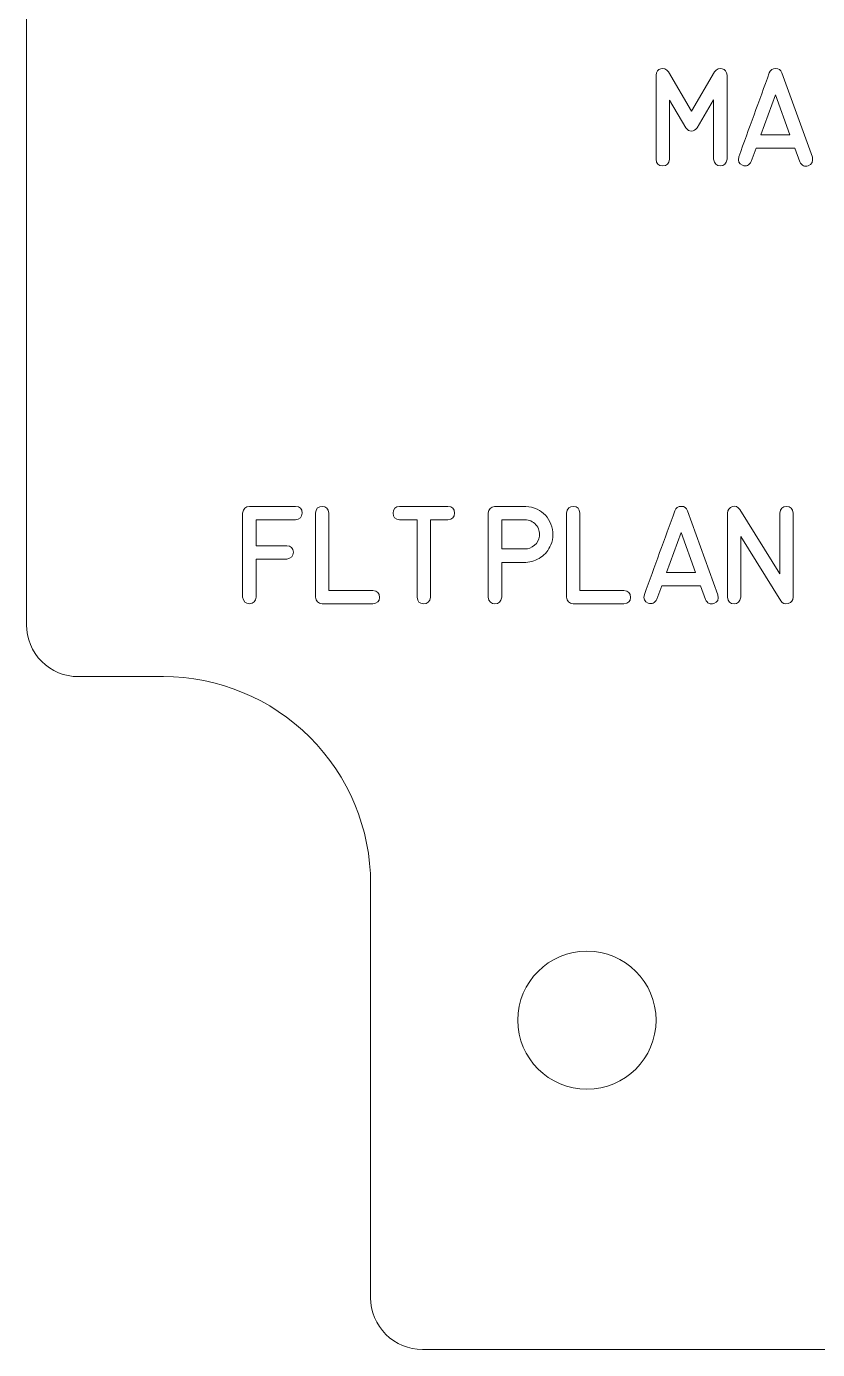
# Model space of a CAD drawing. Header units: millimetres. Extents: x -77 to 69, y -94 to 121.
# Drawn here: x -75.8 to -52.9, y 56.24 to 94.55 of the extents above; entities that cross this region are included whole.
import ezdxf

# ---------------------------------------------------------------- set-up
doc = ezdxf.new("R2010")
doc.units = ezdxf.units.MM
doc.header["$MEASUREMENT"] = 0
doc.layers.add('Cut', color=7, linetype='Continuous')
doc.layers.add('Engrave', color=7, linetype='Continuous', plot=False)

msp = doc.modelspace()

# ---------------------------------------------------------------- linework, layer by layer
at = {"layer": 'Cut', "color": 250, "lineweight": 9}
msp.add_ellipse((-59.577, 65.7758), major_axis=(0, 2), ratio=1, dxfattribs=at)
at = {"layer": 'Cut', "lineweight": 9}
msp.add_open_spline([(58.6855, 119.8133), (58.6853, 120.2114), (58.5269, 120.5931), (58.2452, 120.8744), (58.2452, 120.8744), (57.9636, 121.1557), (57.5836, 121.3136), (57.1855, 121.3133), (57.1855, 121.3133), (57.1855, 121.3133), (-64.3395, 121.3133), (-64.3395, 121.3133), (-64.3395, 121.3133), (-64.7375, 121.3131), (-65.1192, 121.1547), (-65.4005, 120.873), (-65.4005, 120.873), (-65.6818, 120.5914), (-65.8397, 120.2114), (-65.8395, 119.8133), (-65.8395, 119.8133), (-65.8395, 119.8133), (-65.8395, 107.8258), (-65.8395, 107.8258), (-65.8395, 107.8258), (-65.8385, 106.2355), (-66.4692, 104.71), (-67.593, 103.5848), (-67.593, 103.5848), (-68.7168, 102.4595), (-70.2492, 101.8268), (-71.8395, 101.8258), (-71.8395, 101.8258), (-71.8395, 101.8258), (-74.302, 101.8258), (-74.302, 101.8258), (-74.302, 101.8258), (-74.7, 101.8256), (-75.0817, 101.6672), (-75.363, 101.3855), (-75.363, 101.3855), (-75.6443, 101.1039), (-75.8022, 100.7239), (-75.802, 100.3258), (-75.802, 100.3258), (-75.802, 100.3258), (-75.802, 77.2258), (-75.802, 77.2258), (-75.802, 77.2258), (-75.8017, 76.8277), (-75.6433, 76.4461), (-75.3617, 76.1648), (-75.3617, 76.1648), (-75.08, 75.8835), (-74.7, 75.7256), (-74.302, 75.7258), (-74.302, 75.7258), (-74.302, 75.7258), (-71.8395, 75.7258), (-71.8395, 75.7258), (-71.8395, 75.7258), (-70.2492, 75.7268), (-68.7236, 75.0961), (-67.5984, 73.9723), (-67.5984, 73.9723), (-66.4732, 72.8485), (-65.8405, 71.3161), (-65.8395, 69.7258), (-65.8395, 69.7258), (-65.8395, 69.7258), (-65.8395, 57.7383), (-65.8395, 57.7383), (-65.8395, 57.7383), (-65.8392, 57.3402), (-65.6808, 56.9586), (-65.3992, 56.6773), (-65.3992, 56.6773), (-65.1175, 56.396), (-64.7375, 56.2381), (-64.3395, 56.2383), (-64.3395, 56.2383), (-64.3395, 56.2383), (57.1855, 56.2383), (57.1855, 56.2383), (57.1855, 56.2383), (57.5836, 56.2386), (57.9653, 56.397), (58.2466, 56.6786), (58.2466, 56.6786), (58.5279, 56.9603), (58.6858, 57.3402), (58.6855, 57.7383), (58.6855, 57.7383), (58.6855, 57.7383), (58.6855, 69.7258), (58.6855, 69.7258), (58.6855, 69.7258), (58.6845, 71.3161), (59.3153, 72.8417), (60.4391, 73.9669), (60.4391, 73.9669), (61.5629, 75.0921), (63.0952, 75.7248), (64.6855, 75.7258), (64.6855, 75.7258), (64.6855, 75.7258), (67.148, 75.7258), (67.148, 75.7258), (67.148, 75.7258), (67.5461, 75.7261), (67.9278, 75.8845), (68.2091, 76.1661), (68.2091, 76.1661), (68.4904, 76.4478), (68.6483, 76.8277), (68.648, 77.2258), (68.648, 77.2258), (68.648, 77.2258), (68.648, 100.3258), (68.648, 100.3258), (68.648, 100.3258), (68.6478, 100.7239), (68.4894, 101.1056), (68.2077, 101.3869), (68.2077, 101.3869), (67.9261, 101.6682), (67.5461, 101.8261), (67.148, 101.8258), (67.148, 101.8258), (67.148, 101.8258), (64.6855, 101.8258), (64.6855, 101.8258), (64.6855, 101.8258), (63.0952, 101.8248), (61.5697, 102.4556), (60.4445, 103.5794), (60.4445, 103.5794), (59.3192, 104.7032), (58.6865, 106.2355), (58.6855, 107.8258), (58.6855, 107.8258), (58.6855, 107.8258), (58.6855, 119.8133), (58.6855, 119.8133)], degree=3, knots=[0, 0, 0, 0, 0.027027, 0.027027, 0.027027, 0.027027, 0.0540541, 0.0540541, 0.0540541, 0.0540541, 0.0810811, 0.0810811, 0.0810811, 0.0810811, 0.1081081, 0.1081081, 0.1081081, 0.1081081, 0.1351351, 0.1351351, 0.1351351, 0.1351351, 0.1621622, 0.1621622, 0.1621622, 0.1621622, 0.1891892, 0.1891892, 0.1891892, 0.1891892, 0.2162162, 0.2162162, 0.2162162, 0.2162162, 0.2432432, 0.2432432, 0.2432432, 0.2432432, 0.2702703, 0.2702703, 0.2702703, 0.2702703, 0.2972973, 0.2972973, 0.2972973, 0.2972973, 0.3243243, 0.3243243, 0.3243243, 0.3243243, 0.3513514, 0.3513514, 0.3513514, 0.3513514, 0.3783784, 0.3783784, 0.3783784, 0.3783784, 0.4054054, 0.4054054, 0.4054054, 0.4054054, 0.4324324, 0.4324324, 0.4324324, 0.4324324, 0.4594595, 0.4594595, 0.4594595, 0.4594595, 0.4864865, 0.4864865, 0.4864865, 0.4864865, 0.5135135, 0.5135135, 0.5135135, 0.5135135, 0.5405405, 0.5405405, 0.5405405, 0.5405405, 0.5675676, 0.5675676, 0.5675676, 0.5675676, 0.5945946, 0.5945946, 0.5945946, 0.5945946, 0.6216216, 0.6216216, 0.6216216, 0.6216216, 0.6486486, 0.6486486, 0.6486486, 0.6486486, 0.6756757, 0.6756757, 0.6756757, 0.6756757, 0.7027027, 0.7027027, 0.7027027, 0.7027027, 0.7297297, 0.7297297, 0.7297297, 0.7297297, 0.7567568, 0.7567568, 0.7567568, 0.7567568, 0.7837838, 0.7837838, 0.7837838, 0.7837838, 0.8108108, 0.8108108, 0.8108108, 0.8108108, 0.8378378, 0.8378378, 0.8378378, 0.8378378, 0.8648649, 0.8648649, 0.8648649, 0.8648649, 0.8918919, 0.8918919, 0.8918919, 0.8918919, 0.9189189, 0.9189189, 0.9189189, 0.9189189, 0.9459459, 0.9459459, 0.9459459, 0.9459459, 1, 1, 1, 1], dxfattribs=at)
at = {"layer": 'Engrave', "color": 240, "lineweight": 9}
for points, knots in [([(-55.5224, 90.7072), (-55.5427, 90.5787), (-55.6076, 90.5143), (-55.7172, 90.5148), (-55.7172, 90.5148), (-55.8272, 90.5152), (-55.8917, 90.5797), (-55.911, 90.7072), (-55.911, 90.7072), (-55.911, 90.7072), (-55.911, 92.4282), (-55.911, 92.4282), (-55.911, 92.4282), (-55.911, 92.4282), (-56.3837, 91.6197), (-56.3837, 91.6197), (-56.3837, 91.6197), (-56.434, 91.559), (-56.4905, 91.527), (-56.5525, 91.5242), (-56.5525, 91.5242), (-56.6146, 91.5218), (-56.6697, 91.5533), (-56.7186, 91.6197), (-56.7186, 91.6197), (-56.7186, 91.6197), (-57.1885, 92.4245), (-57.1885, 92.4245), (-57.1885, 92.4245), (-57.1885, 92.4245), (-57.1871, 90.7072), (-57.1871, 90.7072), (-57.1871, 90.7072), (-57.2016, 90.5797), (-57.268, 90.5157), (-57.386, 90.5162), (-57.386, 90.5162), (-57.5041, 90.5167), (-57.5676, 90.5806), (-57.577, 90.7072), (-57.577, 90.7072), (-57.577, 90.7072), (-57.577, 93.1408), (-57.577, 93.1408), (-57.577, 93.1408), (-57.5695, 93.2467), (-57.5234, 93.3097), (-57.4378, 93.3304), (-57.4378, 93.3304), (-57.3522, 93.3511), (-57.2778, 93.3219), (-57.2143, 93.2429), (-57.2143, 93.2429), (-57.2143, 93.2429), (-56.5516, 92.1032), (-56.5516, 92.1032), (-56.5516, 92.1032), (-56.5516, 92.1032), (-55.8818, 93.2429), (-55.8818, 93.2429), (-55.8818, 93.2429), (-55.8188, 93.3219), (-55.7449, 93.3506), (-55.6607, 93.3294), (-55.6607, 93.3294), (-55.577, 93.3083), (-55.5304, 93.2457), (-55.5224, 93.1408), (-55.5224, 93.1408), (-55.5224, 93.1408), (-55.5224, 90.7072), (-55.5224, 90.7072)], [0, 0, 0, 0, 0.0526316, 0.0526316, 0.0526316, 0.0526316, 0.1052632, 0.1052632, 0.1052632, 0.1052632, 0.1578947, 0.1578947, 0.1578947, 0.1578947, 0.2105263, 0.2105263, 0.2105263, 0.2105263, 0.2631579, 0.2631579, 0.2631579, 0.2631579, 0.3157895, 0.3157895, 0.3157895, 0.3157895, 0.3684211, 0.3684211, 0.3684211, 0.3684211, 0.4210526, 0.4210526, 0.4210526, 0.4210526, 0.4736842, 0.4736842, 0.4736842, 0.4736842, 0.5263158, 0.5263158, 0.5263158, 0.5263158, 0.5789474, 0.5789474, 0.5789474, 0.5789474, 0.6315789, 0.6315789, 0.6315789, 0.6315789, 0.6842105, 0.6842105, 0.6842105, 0.6842105, 0.7368421, 0.7368421, 0.7368421, 0.7368421, 0.7894737, 0.7894737, 0.7894737, 0.7894737, 0.8421053, 0.8421053, 0.8421053, 0.8421053, 0.8947368, 0.8947368, 0.8947368, 0.8947368, 1, 1, 1, 1]), ([(-55.1819, 90.7801), (-55.0352, 91.1855), (-54.8879, 91.5905), (-54.7407, 91.995), (-54.7407, 91.995), (-54.593, 92.3995), (-54.4453, 92.8045), (-54.2976, 93.2095), (-54.2976, 93.2095), (-54.2671, 93.2932), (-54.2069, 93.3356), (-54.117, 93.3365), (-54.117, 93.3365), (-54.0267, 93.3374), (-53.966, 93.2951), (-53.935, 93.2095), (-53.935, 93.2095), (-53.935, 93.2095), (-53.0516, 90.7735), (-53.0516, 90.7735), (-53.0516, 90.7735), (-53.0244, 90.6437), (-53.0639, 90.5604), (-53.1702, 90.5228), (-53.1702, 90.5228), (-53.2769, 90.4847), (-53.3588, 90.5237), (-53.4171, 90.6385), (-53.4171, 90.6385), (-53.4171, 90.6385), (-53.5587, 91.0326), (-53.5587, 91.0326), (-53.5587, 91.0326), (-53.5587, 91.0326), (-54.6819, 91.0326), (-54.6819, 91.0326), (-54.6819, 91.0326), (-54.6819, 91.0326), (-54.8197, 90.6479), (-54.8197, 90.6479), (-54.8197, 90.6479), (-54.8785, 90.5322), (-54.9623, 90.4945), (-55.0704, 90.5345), (-55.0704, 90.5345), (-55.1791, 90.574), (-55.2163, 90.6564), (-55.1819, 90.7801)], [0, 0, 0, 0, 0.0769231, 0.0769231, 0.0769231, 0.0769231, 0.1538462, 0.1538462, 0.1538462, 0.1538462, 0.2307692, 0.2307692, 0.2307692, 0.2307692, 0.3076923, 0.3076923, 0.3076923, 0.3076923, 0.3846154, 0.3846154, 0.3846154, 0.3846154, 0.4615385, 0.4615385, 0.4615385, 0.4615385, 0.5384615, 0.5384615, 0.5384615, 0.5384615, 0.6153846, 0.6153846, 0.6153846, 0.6153846, 0.6923077, 0.6923077, 0.6923077, 0.6923077, 0.7692308, 0.7692308, 0.7692308, 0.7692308, 0.8461538, 0.8461538, 0.8461538, 0.8461538, 1, 1, 1, 1]), ([(-53.6993, 91.4198), (-53.6993, 91.4198), (-54.1184, 92.5773), (-54.1184, 92.5773), (-54.1184, 92.5773), (-54.1184, 92.5773), (-54.5399, 91.4198), (-54.5399, 91.4198), (-54.5399, 91.4198), (-54.5399, 91.4198), (-53.6993, 91.4198), (-53.6993, 91.4198)], [0, 0, 0, 0, 0.25, 0.25, 0.25, 0.25, 0.5, 0.5, 0.5, 0.5, 1, 1, 1, 1]), ([(-54.1184, 92.5773), (-54.1184, 92.5773), (-53.6993, 91.4198), (-53.6993, 91.4198), (-53.6993, 91.4198), (-53.6993, 91.4198), (-54.1184, 92.5773), (-54.1184, 92.5773)], [0, 0, 0, 0, 0.3333333, 0.3333333, 0.3333333, 0.3333333, 1, 1, 1, 1]), ([(-69.5448, 78.0311), (-69.5448, 78.0311), (-69.5448, 80.4619), (-69.5448, 80.4619), (-69.5448, 80.4619), (-69.5283, 80.5833), (-69.463, 80.6487), (-69.3491, 80.6576), (-69.3491, 80.6576), (-69.3491, 80.6576), (-68.0152, 80.6576), (-68.0152, 80.6576), (-68.0152, 80.6576), (-67.8877, 80.6477), (-67.8237, 80.5823), (-67.8237, 80.4624), (-67.8237, 80.4624), (-67.8237, 80.3429), (-67.8886, 80.2785), (-68.018, 80.2705), (-68.018, 80.2705), (-68.018, 80.2705), (-69.1577, 80.2705), (-69.1577, 80.2705), (-69.1577, 80.2705), (-69.1577, 80.2705), (-69.1577, 79.5165), (-69.1577, 79.5165), (-69.1577, 79.5165), (-69.1577, 79.5165), (-68.2687, 79.5165), (-68.2687, 79.5165), (-68.2687, 79.5165), (-68.1422, 79.5076), (-68.0777, 79.4455), (-68.0758, 79.3307), (-68.0758, 79.3307), (-68.074, 79.2159), (-68.1384, 79.1487), (-68.2687, 79.1294), (-68.2687, 79.1294), (-68.2687, 79.1294), (-69.1577, 79.1294), (-69.1577, 79.1294), (-69.1577, 79.1294), (-69.1577, 79.1294), (-69.1577, 78.0311), (-69.1577, 78.0311), (-69.1577, 78.0311), (-69.1666, 77.9045), (-69.2292, 77.8401), (-69.3444, 77.8382), (-69.3444, 77.8382), (-69.4597, 77.8363), (-69.5265, 77.9008), (-69.5448, 78.0311)], [0, 0, 0, 0, 0.0666667, 0.0666667, 0.0666667, 0.0666667, 0.1333333, 0.1333333, 0.1333333, 0.1333333, 0.2, 0.2, 0.2, 0.2, 0.2666667, 0.2666667, 0.2666667, 0.2666667, 0.3333333, 0.3333333, 0.3333333, 0.3333333, 0.4, 0.4, 0.4, 0.4, 0.4666667, 0.4666667, 0.4666667, 0.4666667, 0.5333333, 0.5333333, 0.5333333, 0.5333333, 0.6, 0.6, 0.6, 0.6, 0.6666667, 0.6666667, 0.6666667, 0.6666667, 0.7333333, 0.7333333, 0.7333333, 0.7333333, 0.8, 0.8, 0.8, 0.8, 0.8666667, 0.8666667, 0.8666667, 0.8666667, 1, 1, 1, 1]), ([(-67.2423, 77.834), (-67.3552, 77.8415), (-67.4206, 77.905), (-67.438, 78.0254), (-67.438, 78.0254), (-67.438, 78.0254), (-67.438, 80.4619), (-67.438, 80.4619), (-67.438, 80.4619), (-67.4187, 80.5941), (-67.3515, 80.659), (-67.2367, 80.6571), (-67.2367, 80.6571), (-67.1219, 80.6548), (-67.0594, 80.5894), (-67.0495, 80.4619), (-67.0495, 80.4619), (-67.0495, 80.4619), (-67.0495, 78.2187), (-67.0495, 78.2187), (-67.0495, 78.2187), (-67.0495, 78.2187), (-65.7776, 78.2197), (-65.7776, 78.2197), (-65.7776, 78.2197), (-65.6468, 78.2051), (-65.5824, 78.1393), (-65.5838, 78.0221), (-65.5838, 78.0221), (-65.5852, 77.905), (-65.6501, 77.8425), (-65.779, 77.834), (-65.779, 77.834), (-65.779, 77.834), (-67.2423, 77.834), (-67.2423, 77.834)], [0, 0, 0, 0, 0.1, 0.1, 0.1, 0.1, 0.2, 0.2, 0.2, 0.2, 0.3, 0.3, 0.3, 0.3, 0.4, 0.4, 0.4, 0.4, 0.5, 0.5, 0.5, 0.5, 0.6, 0.6, 0.6, 0.6, 0.7, 0.7, 0.7, 0.7, 0.8, 0.8, 0.8, 0.8, 1, 1, 1, 1]), ([(-64.4935, 78.0283), (-64.4935, 78.0283), (-64.4935, 80.2691), (-64.4935, 80.2691), (-64.4935, 80.2691), (-64.4935, 80.2691), (-64.9991, 80.2691), (-64.9991, 80.2691), (-64.9991, 80.2691), (-65.1276, 80.279), (-65.192, 80.3439), (-65.1915, 80.4624), (-65.1915, 80.4624), (-65.1911, 80.5814), (-65.1266, 80.6468), (-64.9991, 80.6576), (-64.9991, 80.6576), (-64.9991, 80.6576), (-63.6003, 80.6576), (-63.6003, 80.6576), (-63.6003, 80.6576), (-63.4738, 80.6477), (-63.4098, 80.5823), (-63.4093, 80.4624), (-63.4093, 80.4624), (-63.4088, 80.3429), (-63.4728, 80.278), (-63.6003, 80.2691), (-63.6003, 80.2691), (-63.6003, 80.2691), (-64.1045, 80.2691), (-64.1045, 80.2691), (-64.1045, 80.2691), (-64.1045, 80.2691), (-64.1045, 78.0283), (-64.1045, 78.0283), (-64.1045, 78.0283), (-64.1257, 77.898), (-64.1934, 77.8335), (-64.3082, 77.8354), (-64.3082, 77.8354), (-64.4225, 77.8373), (-64.4841, 77.9017), (-64.4935, 78.0283)], [0, 0, 0, 0, 0.0833333, 0.0833333, 0.0833333, 0.0833333, 0.1666667, 0.1666667, 0.1666667, 0.1666667, 0.25, 0.25, 0.25, 0.25, 0.3333333, 0.3333333, 0.3333333, 0.3333333, 0.4166667, 0.4166667, 0.4166667, 0.4166667, 0.5, 0.5, 0.5, 0.5, 0.5833333, 0.5833333, 0.5833333, 0.5833333, 0.6666667, 0.6666667, 0.6666667, 0.6666667, 0.75, 0.75, 0.75, 0.75, 0.8333333, 0.8333333, 0.8333333, 0.8333333, 1, 1, 1, 1]), ([(-61.3741, 80.6576), (-61.3741, 80.6576), (-61.3477, 80.6576), (-61.3477, 80.6576), (-61.3477, 80.6576), (-61.2301, 80.6491), (-61.1219, 80.6228), (-61.0227, 80.5776), (-61.0227, 80.5776), (-60.8327, 80.4887), (-60.6981, 80.342), (-60.6191, 80.1378), (-60.6191, 80.1378), (-60.5401, 79.9342), (-60.541, 79.7352), (-60.6215, 79.5414), (-60.6215, 79.5414), (-60.6869, 79.3881), (-60.7833, 79.2677), (-60.9112, 79.1811), (-60.9112, 79.1811), (-61.0387, 79.0941), (-61.1845, 79.0457), (-61.3477, 79.0358), (-61.3477, 79.0358), (-61.3477, 79.0358), (-61.3741, 79.0344), (-61.3741, 79.0344), (-61.3741, 79.0344), (-61.3741, 79.0344), (-62.0439, 79.0344), (-62.0439, 79.0344), (-62.0439, 79.0344), (-62.0439, 79.0344), (-62.0439, 78.0297), (-62.0439, 78.0297), (-62.0439, 78.0297), (-62.0603, 77.9003), (-62.1257, 77.8354), (-62.2395, 77.8354), (-62.2395, 77.8354), (-62.3534, 77.8354), (-62.4183, 77.9003), (-62.4338, 78.0297), (-62.4338, 78.0297), (-62.4338, 78.0297), (-62.4338, 80.4647), (-62.4338, 80.4647), (-62.4338, 80.4647), (-62.4202, 80.5786), (-62.3595, 80.643), (-62.2518, 80.6576), (-62.2518, 80.6576), (-62.2518, 80.6576), (-62.2395, 80.6576), (-62.2395, 80.6576), (-62.2395, 80.6576), (-62.2395, 80.6576), (-61.3741, 80.6576), (-61.3741, 80.6576)], [0, 0, 0, 0, 0.0625, 0.0625, 0.0625, 0.0625, 0.125, 0.125, 0.125, 0.125, 0.1875, 0.1875, 0.1875, 0.1875, 0.25, 0.25, 0.25, 0.25, 0.3125, 0.3125, 0.3125, 0.3125, 0.375, 0.375, 0.375, 0.375, 0.4375, 0.4375, 0.4375, 0.4375, 0.5, 0.5, 0.5, 0.5, 0.5625, 0.5625, 0.5625, 0.5625, 0.625, 0.625, 0.625, 0.625, 0.6875, 0.6875, 0.6875, 0.6875, 0.75, 0.75, 0.75, 0.75, 0.8125, 0.8125, 0.8125, 0.8125, 0.875, 0.875, 0.875, 0.875, 1, 1, 1, 1]), ([(-59.9742, 77.834), (-60.0871, 77.8415), (-60.1525, 77.905), (-60.1699, 78.0254), (-60.1699, 78.0254), (-60.1699, 78.0254), (-60.1699, 80.4619), (-60.1699, 80.4619), (-60.1699, 80.4619), (-60.1506, 80.5941), (-60.0834, 80.659), (-59.9686, 80.6571), (-59.9686, 80.6571), (-59.8538, 80.6548), (-59.7913, 80.5894), (-59.7814, 80.4619), (-59.7814, 80.4619), (-59.7814, 80.4619), (-59.7814, 78.2187), (-59.7814, 78.2187), (-59.7814, 78.2187), (-59.7814, 78.2187), (-58.5095, 78.2197), (-58.5095, 78.2197), (-58.5095, 78.2197), (-58.3787, 78.2051), (-58.3143, 78.1393), (-58.3157, 78.0221), (-58.3157, 78.0221), (-58.3171, 77.905), (-58.382, 77.8425), (-58.5109, 77.834), (-58.5109, 77.834), (-58.5109, 77.834), (-59.9742, 77.834), (-59.9742, 77.834)], [0, 0, 0, 0, 0.1, 0.1, 0.1, 0.1, 0.2, 0.2, 0.2, 0.2, 0.3, 0.3, 0.3, 0.3, 0.4, 0.4, 0.4, 0.4, 0.5, 0.5, 0.5, 0.5, 0.6, 0.6, 0.6, 0.6, 0.7, 0.7, 0.7, 0.7, 0.8, 0.8, 0.8, 0.8, 1, 1, 1, 1]), ([(-57.914, 78.1012), (-57.7673, 78.5066), (-57.62, 78.9116), (-57.4728, 79.3161), (-57.4728, 79.3161), (-57.3251, 79.7206), (-57.1774, 80.1256), (-57.0297, 80.5306), (-57.0297, 80.5306), (-56.9992, 80.6143), (-56.939, 80.6567), (-56.8491, 80.6576), (-56.8491, 80.6576), (-56.7588, 80.6585), (-56.6981, 80.6162), (-56.6671, 80.5306), (-56.6671, 80.5306), (-56.6671, 80.5306), (-55.7837, 78.0946), (-55.7837, 78.0946), (-55.7837, 78.0946), (-55.7565, 77.9648), (-55.796, 77.8815), (-55.9023, 77.8439), (-55.9023, 77.8439), (-56.009, 77.8058), (-56.0909, 77.8448), (-56.1492, 77.9596), (-56.1492, 77.9596), (-56.1492, 77.9596), (-56.2908, 78.3537), (-56.2908, 78.3537), (-56.2908, 78.3537), (-56.2908, 78.3537), (-57.414, 78.3537), (-57.414, 78.3537), (-57.414, 78.3537), (-57.414, 78.3537), (-57.5518, 77.969), (-57.5518, 77.969), (-57.5518, 77.969), (-57.6106, 77.8533), (-57.6944, 77.8156), (-57.8025, 77.8556), (-57.8025, 77.8556), (-57.9112, 77.8951), (-57.9484, 77.9775), (-57.914, 78.1012)], [0, 0, 0, 0, 0.0769231, 0.0769231, 0.0769231, 0.0769231, 0.1538462, 0.1538462, 0.1538462, 0.1538462, 0.2307692, 0.2307692, 0.2307692, 0.2307692, 0.3076923, 0.3076923, 0.3076923, 0.3076923, 0.3846154, 0.3846154, 0.3846154, 0.3846154, 0.4615385, 0.4615385, 0.4615385, 0.4615385, 0.5384615, 0.5384615, 0.5384615, 0.5384615, 0.6153846, 0.6153846, 0.6153846, 0.6153846, 0.6923077, 0.6923077, 0.6923077, 0.6923077, 0.7692308, 0.7692308, 0.7692308, 0.7692308, 0.8461538, 0.8461538, 0.8461538, 0.8461538, 1, 1, 1, 1]), ([(-53.6092, 78.0254), (-53.6092, 77.929), (-53.6558, 77.8679), (-53.7489, 77.8415), (-53.7489, 77.8415), (-53.8425, 77.8156), (-53.9145, 77.8429), (-53.9662, 77.9238), (-53.9662, 77.9238), (-53.9662, 77.9238), (-55.1238, 79.7799), (-55.1238, 79.7799), (-55.1238, 79.7799), (-55.1238, 79.7799), (-55.1238, 78.0254), (-55.1238, 78.0254), (-55.1238, 78.0254), (-55.144, 77.897), (-55.2089, 77.8326), (-55.3185, 77.8326), (-55.3185, 77.8326), (-55.4286, 77.8326), (-55.493, 77.897), (-55.5123, 78.0254), (-55.5123, 78.0254), (-55.5123, 78.0254), (-55.5123, 80.4591), (-55.5123, 80.4591), (-55.5123, 80.4591), (-55.4987, 80.5546), (-55.4497, 80.6176), (-55.3655, 80.6482), (-55.3655, 80.6482), (-55.2813, 80.6783), (-55.2113, 80.6496), (-55.1553, 80.5626), (-55.1553, 80.5626), (-55.1553, 80.5626), (-53.9977, 78.7037), (-53.9977, 78.7037), (-53.9977, 78.7037), (-53.9977, 78.7037), (-53.9977, 80.4591), (-53.9977, 80.4591), (-53.9977, 80.4591), (-53.9803, 80.5903), (-53.9135, 80.6557), (-53.7973, 80.6543), (-53.7973, 80.6543), (-53.6812, 80.6529), (-53.6186, 80.588), (-53.6092, 80.4591), (-53.6092, 80.4591), (-53.6092, 80.4591), (-53.6092, 78.0254), (-53.6092, 78.0254)], [0, 0, 0, 0, 0.0666667, 0.0666667, 0.0666667, 0.0666667, 0.1333333, 0.1333333, 0.1333333, 0.1333333, 0.2, 0.2, 0.2, 0.2, 0.2666667, 0.2666667, 0.2666667, 0.2666667, 0.3333333, 0.3333333, 0.3333333, 0.3333333, 0.4, 0.4, 0.4, 0.4, 0.4666667, 0.4666667, 0.4666667, 0.4666667, 0.5333333, 0.5333333, 0.5333333, 0.5333333, 0.6, 0.6, 0.6, 0.6, 0.6666667, 0.6666667, 0.6666667, 0.6666667, 0.7333333, 0.7333333, 0.7333333, 0.7333333, 0.8, 0.8, 0.8, 0.8, 0.8666667, 0.8666667, 0.8666667, 0.8666667, 1, 1, 1, 1]), ([(-61.3741, 80.2691), (-61.3741, 80.2691), (-62.0439, 80.2691), (-62.0439, 80.2691), (-62.0439, 80.2691), (-62.0439, 80.2691), (-62.0439, 79.4243), (-62.0439, 79.4243), (-62.0439, 79.4243), (-62.0439, 79.4243), (-61.3741, 79.4243), (-61.3741, 79.4243), (-61.3741, 79.4243), (-61.2692, 79.4243), (-61.177, 79.4591), (-61.0965, 79.5292), (-61.0965, 79.5292), (-61.0161, 79.5988), (-60.9691, 79.6863), (-60.955, 79.7907), (-60.955, 79.7907), (-60.9385, 79.9177), (-60.9728, 80.0292), (-61.057, 80.1251), (-61.057, 80.1251), (-61.1417, 80.2211), (-61.2475, 80.2691), (-61.3741, 80.2691)], [0, 0, 0, 0, 0.125, 0.125, 0.125, 0.125, 0.25, 0.25, 0.25, 0.25, 0.375, 0.375, 0.375, 0.375, 0.5, 0.5, 0.5, 0.5, 0.625, 0.625, 0.625, 0.625, 0.75, 0.75, 0.75, 0.75, 1, 1, 1, 1]), ([(-56.4314, 78.7409), (-56.4314, 78.7409), (-56.8505, 79.8984), (-56.8505, 79.8984), (-56.8505, 79.8984), (-56.8505, 79.8984), (-57.272, 78.7409), (-57.272, 78.7409), (-57.272, 78.7409), (-57.272, 78.7409), (-56.4314, 78.7409), (-56.4314, 78.7409)], [0, 0, 0, 0, 0.25, 0.25, 0.25, 0.25, 0.5, 0.5, 0.5, 0.5, 1, 1, 1, 1]), ([(-56.8505, 79.8984), (-56.8505, 79.8984), (-56.4314, 78.7409), (-56.4314, 78.7409), (-56.4314, 78.7409), (-56.4314, 78.7409), (-56.8505, 79.8984), (-56.8505, 79.8984)], [0, 0, 0, 0, 0.3333333, 0.3333333, 0.3333333, 0.3333333, 1, 1, 1, 1])]:
    msp.add_open_spline(points, degree=3, knots=knots, dxfattribs=at)

doc.saveas('drawing.dxf')
